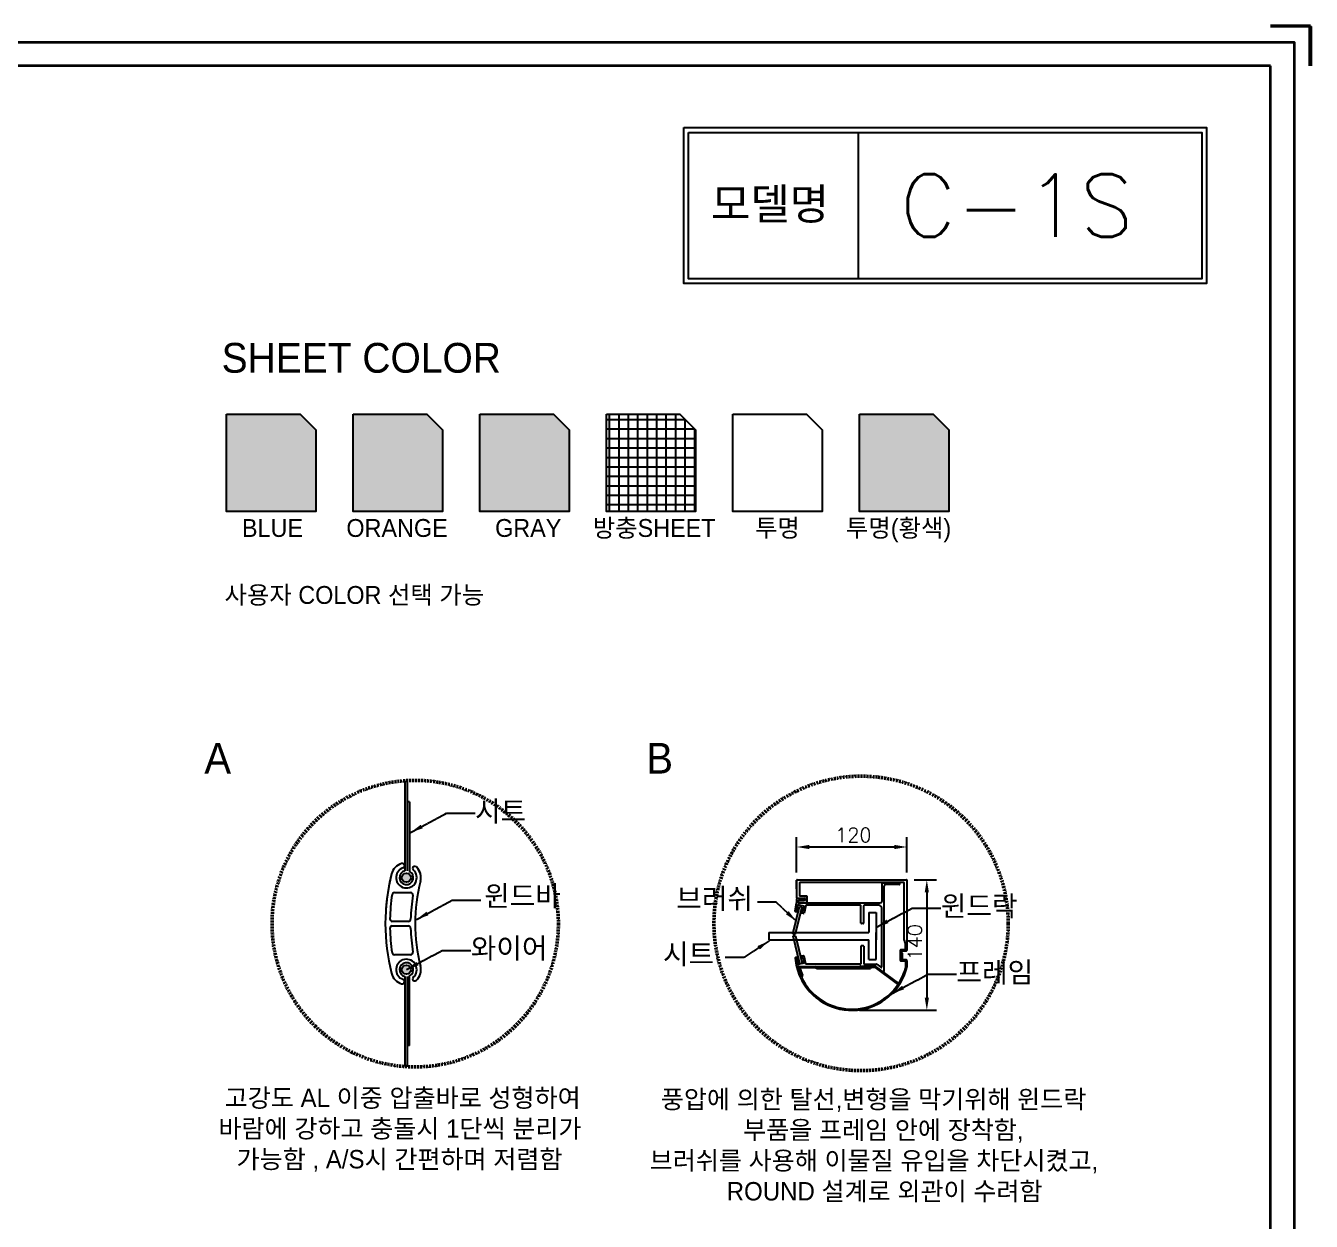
# Model space of a CAD drawing. Header units: millimetres. Extents: x 150937 to 394412, y 327166 to 584759.
# Drawn here: x 284834 to 293035, y 463364 to 470987 of the extents above; entities that cross this region are included whole.
import ezdxf

# ---------------------------------------------------------------- set-up
doc = ezdxf.new("R2010")
doc.units = ezdxf.units.MM
for name, pattern in [('CEN', [62, 60, -1, 0, -1]), ('HIDDEN', [0.375, 0.25, -0.125]), ('HIDDENX2', [19.05, 12.7, -6.35])]:
    doc.linetypes.add(name, pattern=pattern)
doc.layers.add('2', color=2, linetype='HIDDEN')
doc.layers.add('7', color=7, linetype='Continuous')
for name, color, linetype, lineweight in [('2문자(명칭)', 7, 'Continuous', 20), ('4윤곽선', 5, 'Continuous', 70), ('5치수해치', 7, 'Continuous', 25), ('지시선', 1, 'CEN', 20), ('지시선문자', 40, 'Continuous', 20), ('확대선', 1, 'HIDDENX2', 50)]:
    doc.layers.add(name, color=color, linetype=linetype, lineweight=lineweight)
doc.layers.add('plot선', color=130, linetype='Continuous', plot=False)
doc.styles.add('ROMANS', font='romans.shx')
doc.styles.get("Standard").update_dxf_attribs({"font": 'arial.ttf'})
doc.styles.add('돋움', font='')
doc.styles.get('돋움').set_extended_font_data('Dotum')
doc.dimstyles.new('1004', dxfattribs={"dimscale": 50, "dimtxt": 1.8, "dimasz": 1.6, "dimexe": 1.25, "dimexo": 1, "dimtad": 1, "dimtxsty": 'ROMANS', "dimcen": 2.5, "dimclrd": 94, "dimclre": 94, "dimclrt": 151, "dimadec": 0, "dimazin": 0, "dimtfac": 1, "dimtix": 1, "dimtmove": 0, "dimatfit": 3, "dimfxl": 0, "dimarcsym": 0})

# ---------------------------------------------------------------- blocks, each defined once
blk = doc.blocks.new('*D216')
at = {"layer": '5치수해치', "color": 94, "lineweight": -2, "transparency": 16777216}
for p, q in [((289752, 465587.6), (289752, 465812.7)), ((289832, 465750.2), (290375.6, 465750.2)), ((290455.6, 465587.6), (290455.6, 465812.7))]:
    blk.add_line(p, q, dxfattribs=at)
at = {"layer": '5치수해치', "color": 94, "transparency": 16777216}
for points in [[(289832, 465763.5), (289832, 465736.8), (289752, 465750.2)], [(290375.6, 465763.5), (290375.6, 465736.8), (290455.6, 465750.2)]]:
    blk.add_solid(points, dxfattribs=at)
at = {"layer": '5치수해치', "color": 151, "transparency": 16777216, "insert": (290113.5, 465826.4), "char_height": 90, "attachment_point": 5, "style": 'ROMANS'}
blk.add_mtext('120', dxfattribs=at)
blk = doc.blocks.new('*D217')
at = {"layer": '5치수해치', "color": 94, "lineweight": -2, "transparency": 16777216}
for p, q in [((290502.6, 465540.5), (290644.8, 465540.5)), ((290582.3, 465460.5), (290582.3, 464788.7)), ((290153.6, 464708.7), (290644.8, 464708.7))]:
    blk.add_line(p, q, dxfattribs=at)
at = {"layer": '5치수해치', "color": 94, "transparency": 16777216}
for points in [[(290569, 465460.5), (290595.6, 465460.5), (290582.3, 465540.5)], [(290569, 464788.7), (290595.6, 464788.7), (290582.3, 464708.7)]]:
    blk.add_solid(points, dxfattribs=at)
at = {"layer": '5치수해치', "color": 151, "transparency": 16777216, "insert": (290506, 465142.5), "char_height": 90, "attachment_point": 5, "rotation": 90, "style": 'ROMANS'}
blk.add_mtext('140', dxfattribs=at)
blk = doc.blocks.new('C1S BASE')
h = blk.add_hatch(color=5)
h.dxf.hatch_style = 1
h.paths.add_polyline_path([(14090.459, 11756.711), (14660.152, 11756.711), (14660.152, 12277.851), (14560.152, 12377.851), (14090.459, 12377.851)])
h = blk.add_hatch(color=20)
h.dxf.hatch_style = 1
h.paths.add_polyline_path([(15467.652, 11756.711), (15467.652, 12277.851), (15367.652, 12377.851), (14897.959, 12377.851), (14897.959, 11756.711)])
h = blk.add_hatch(color=252)
h.dxf.hatch_style = 1
h.paths.add_polyline_path([(15705.459, 11756.711), (16275.152, 11756.711), (16275.152, 12277.851), (16175.152, 12377.851), (15705.459, 12377.851)])
h = blk.add_hatch()
h.set_pattern_fill('NET', color=3, scale=19)
h.set_pattern_definition([(0, (11365.153, 10247.13), (0, 60.325), []), (90, (11365.153, 10247.13), (-60.325, 4e-15), [])])
h.paths.add_polyline_path([(17082.652, 12277.851), (16982.652, 12377.851), (16512.959, 12377.851), (16512.959, 11756.711), (17082.652, 11756.711)])
at = {"true_color": 0xfae6b4}
h = blk.add_hatch(color=254, dxfattribs=at)
h.dxf.hatch_style = 1
h.paths.add_polyline_path([(18697.652, 12277.851), (18597.652, 12377.851), (18127.959, 12377.851), (18127.959, 11756.711), (18697.652, 11756.711)])
h = blk.add_hatch(color=256)
h.paths.add_polyline_path([(17762.241, 9237.38), (17744.908, 9239.81), (17737.23, 9208.631, -0.39247851), (17735.8, 9202.822), (17701.603, 9063.95), (17719.885, 9063.95)])
h.paths.add_polyline_path([(17719.885, 9051.823), (17701.603, 9051.823), (17735.006, 8916.174, -0.51541332), (17736.719, 8909.219), (17744.908, 8875.963), (17762.241, 8878.393)])
at = {"layer": '7'}
h = blk.add_hatch(color=256, dxfattribs=at)
h.paths.add_polyline_path([(15266.713, 9422.821, 1), (15208.079, 9422.821, 1)])
h.paths.add_polyline_path([(15266.713, 8836.484, 1), (15208.079, 8836.484, 1)])
for p, q in [((17701.603, 9063.95), (17744.908, 9239.81)), ((17719.885, 9063.95), (17762.241, 9237.38)), ((17744.908, 9239.81), (17762.241, 9237.38)), ((18186.563, 9200.369), (18186.563, 9073.919)), ((18186.563, 9200.369), (18233.47, 9200.369)), ((18233.47, 9200.369), (18233.47, 9027.012)), ((17548.922, 9073.919), (18186.563, 9073.919)), ((17548.922, 9073.919), (17548.922, 9027.012)), ((17548.922, 9027.012), (18186.563, 9027.012)), ((17701.591, 9063.95), (17719.885, 9063.95)), ((17701.591, 9051.823), (17719.885, 9051.823)), ((17701.603, 9051.823), (17744.908, 8875.963)), ((17719.885, 9051.823), (17762.241, 8878.393)), ((18186.563, 8900.562), (18186.563, 9027.012)), ((18233.47, 8900.562), (18233.47, 9073.919)), ((17744.908, 8875.963), (17762.241, 8878.393)), ((18186.563, 8900.562), (18233.47, 8900.562))]:
    blk.add_line(p, q)
for points in [[(14090.459, 12377.851), (14560.152, 12377.851), (14660.152, 12277.851), (14660.152, 11756.711), (14090.459, 11756.711)], [(14897.959, 12377.851), (15367.652, 12377.851), (15467.652, 12277.851), (15467.652, 11756.711), (14897.959, 11756.711)], [(15705.459, 12377.851), (16175.152, 12377.851), (16275.152, 12277.851), (16275.152, 11756.711), (15705.459, 11756.711)], [(16512.959, 12377.851), (16982.652, 12377.851), (17082.652, 12277.851), (17082.652, 11756.711), (16512.959, 11756.711)], [(17320.459, 12377.851), (17790.152, 12377.851), (17890.152, 12277.851), (17890.152, 11756.711), (17320.459, 11756.711)], [(18127.959, 12377.851), (18597.652, 12377.851), (18697.652, 12277.851), (18697.652, 11756.711), (18127.959, 11756.711)]]:
    blk.add_lwpolyline(points, close=True)
at = {"layer": '2'}
for centre, start, end in [((17733.385, 9206.497), 258.4619485, 78.4619485), ((17733.385, 8912.087), 281.5380515, 101.5380515)]:
    blk.add_arc(centre, 4.398, start, end, dxfattribs=at)
at = {"layer": '4윤곽선', "lineweight": 35}
for p, q in [((21000, 14850), (20750, 14850)), ((21000, 14850), (20750, 14850)), ((21000, 14600), (21000, 14850)), ((21000, 14600), (21000, 14850)), ((21000, 14600), (21000, 14850)), ((21010, 14600), (21010, 14850)), ((20750, 14600), (250, 14600)), ((20750, 250), (20750, 14600))]:
    blk.add_line(p, q, dxfattribs=at)
blk.add_lwpolyline([(20900, 100), (100, 100), (100, 14750), (20900, 14750)], close=True, dxfattribs=at)
at = {"layer": '5치수해치'}
blk.add_line((18119.011, 14175.226), (18119.011, 13240.435), dxfattribs=at)
at = {"layer": '5치수해치', "linetype": 'ByBlock'}
for points in [[(17006.829, 14205.226), (20340.727, 14205.226), (20340.727, 13210.435), (17006.829, 13210.435)], [(17036.829, 14175.226), (20310.727, 14175.226), (20310.727, 13240.435), (17036.829, 13240.435)]]:
    blk.add_lwpolyline(points, close=True, dxfattribs=at)
at = {"layer": '7'}
for p, q in [((15227.69, 10040.756), (15227.69, 9465.712)), ((15242.349, 10041.695), (15242.349, 9465.712)), ((15256.561, 9906.317), (15241.902, 9906.317)), ((15256.561, 9906.317), (15256.561, 9462.4)), ((17726.967, 9350.994), (17726.967, 9405.817)), ((17726.967, 9405.817), (17726.967, 9302.035)), ((17729.899, 9408.749), (18427.64, 9408.749)), ((17744.557, 9388.227), (17744.557, 9304.967)), ((18411.809, 9391.159), (17747.489, 9391.159)), ((18272.261, 9273.305), (18272.261, 9387.64)), ((18275.192, 9390.572), (18380.733, 9390.572)), ((18283.987, 9367.119), (18283.987, 9351.04)), ((18283.987, 9351.04), (18283.987, 9060.818)), ((18380.733, 9378.845), (18295.714, 9378.845)), ((18380.733, 9378.845), (18339.689, 9378.845)), ((18383.665, 9387.64), (18383.665, 9381.777)), ((18412.982, 9371.835), (18412.982, 9389.986)), ((18412.982, 9025.141), (18412.982, 9371.835)), ((18430.572, 9405.817), (18430.572, 8960.192)), ((15160.395, 9327.541), (15264.235, 9327.541)), ((17726.967, 9302.035), (17726.967, 9294.999)), ((17726.967, 9286.791), (17726.967, 9261.578)), ((17729.899, 9292.068), (17779.738, 9292.068)), ((17770.943, 9289.722), (17729.899, 9289.722)), ((17738.694, 9264.51), (17738.694, 9275.064)), ((17738.694, 9265.682), (17738.694, 9273.891)), ((17741.626, 9277.995), (17770.943, 9277.995)), ((17779.738, 9276.823), (17741.626, 9276.823)), ((17794.396, 9304.967), (17744.557, 9304.967)), ((17782.669, 9289.136), (17782.669, 9279.754)), ((17794.396, 9262.751), (17794.396, 9304.967)), ((18283.987, 9323.143), (18283.987, 8824.602)), ((18430.572, 9303.833), (18430.572, 9259.233)), ((17717.293, 9208.286), (17726.967, 9261.578)), ((17732.505, 9202.188), (17719.579, 9204.827)), ((17734.12, 9246.741), (17727.67, 9215.144)), ((17729.956, 9211.685), (17734.264, 9210.806)), ((17772.055, 9242.023), (17737.572, 9248.995)), ((17741.626, 9262.751), (17794.396, 9262.751)), ((17741.626, 9261.578), (17777.392, 9261.578)), ((17771.283, 9194.272), (17758.357, 9196.911)), ((17760.116, 9205.528), (17764.425, 9204.649)), ((17767.884, 9206.935), (17774.334, 9238.531)), ((17785.655, 9244.548), (17774.742, 9196.558)), ((17777.392, 9261.578), (18129.224, 9261.578)), ((18129.224, 9246.92), (17788.533, 9246.92)), ((18129.224, 9261.578), (18260.534, 9261.578)), ((18134.472, 9246.92), (18129.224, 9246.92)), ((18137.403, 9132.584), (18137.403, 9243.988)), ((18154.993, 9132.584), (18154.993, 9243.988)), ((18251.739, 9246.92), (18157.925, 9246.92)), ((18269.329, 8853.626), (18269.329, 9229.33)), ((18430.572, 9253.369), (18430.572, 9122.905)), ((18430.572, 9253.369), (18430.572, 9122.905)), ((15249.834, 9144.311), (15147.194, 9144.311)), ((15147.194, 9114.994), (15249.834, 9114.994)), ((18152.062, 9129.652), (18140.335, 9129.652)), ((18283.987, 9054.955), (18283.987, 8824.602)), ((18412.982, 9025.141), (18421.777, 8993.581)), ((18430.572, 9087.725), (18430.572, 8960.192)), ((18137.403, 8986), (18137.403, 8871.664)), ((18152.062, 8988.931), (18140.335, 8988.931)), ((18154.993, 8986), (18154.993, 8871.664)), ((18389.592, 8894.522), (18389.592, 8961.365)), ((18392.524, 8964.296), (18418.845, 8964.296)), ((18396.628, 8954.329), (18396.628, 8894.522)), ((18399.56, 8957.26), (18427.64, 8957.26)), ((18421.777, 8967.228), (18421.777, 8993.581)), ((15264.235, 8931.764), (15160.395, 8931.764)), ((17732.505, 8916.395), (17719.579, 8913.756)), ((17734.12, 8871.843), (17727.67, 8903.439)), ((17729.956, 8906.898), (17734.264, 8907.778)), ((17772.055, 8876.561), (17737.572, 8869.589)), ((17771.283, 8924.311), (17758.357, 8921.673)), ((17760.116, 8913.055), (17764.425, 8913.935)), ((17767.884, 8911.649), (17774.334, 8880.052)), ((17785.655, 8874.036), (17774.742, 8922.025)), ((18129.224, 8871.664), (17788.533, 8871.664)), ((18129.224, 8871.664), (18137.403, 8871.664)), ((18154.993, 8871.664), (18236.036, 8871.664)), ((18237.776, 8871.092), (18264.657, 8851.267)), ((18392.524, 8891.591), (18393.697, 8891.591)), ((18396.498, 8893.936), (18396.498, 8936.152)), ((18399.429, 8939.084), (18399.429, 8939.084)), ((18424.059, 8891.004), (18399.429, 8891.004)), ((18402.361, 8900.972), (18402.361, 8936.152)), ((18428.356, 8898.04), (18405.293, 8898.04)), ((18424.059, 8856.859), (18424.059, 8891.004)), ((18431.287, 8856.859), (18431.287, 8895.109)), ((15227.69, 8793.593), (15227.69, 8218.549)), ((15242.349, 8793.593), (15242.343, 8217.61)), ((15256.561, 8352.987), (15256.561, 8796.904)), ((17740.417, 8857.006), (17776.806, 8857.006)), ((17742.1, 8857.006), (17845.482, 8857.006)), ((17756.776, 8799.32), (17749.183, 8788.819)), ((17756.776, 8799.32), (17749.183, 8788.819)), ((17755.019, 8799.329), (17750.459, 8792.779)), ((17751.26, 8849.97), (17777.262, 8849.97)), ((17764.536, 8799.268), (17756.943, 8788.767)), ((17777.262, 8849.97), (17844.966, 8849.97)), ((17777.392, 8857.006), (18129.224, 8857.006)), ((17856.004, 8850.248), (17845.482, 8857.006)), ((17856.004, 8843.212), (17845.917, 8849.691)), ((17856.955, 8849.97), (18129.094, 8849.97)), ((17856.955, 8842.933), (18195.305, 8842.933)), ((17918.967, 8842.933), (18129.094, 8842.933)), ((18191.888, 8849.97), (18129.094, 8849.97)), ((18195.305, 8842.933), (18129.094, 8842.933)), ((18196.037, 8857.006), (18129.224, 8857.006)), ((18198.848, 8857.006), (18194.192, 8851.088)), ((18231.215, 8857.006), (18196.037, 8857.006)), ((18201.385, 8848.851), (18197.609, 8844.052)), ((18198.848, 8857.006), (18231.084, 8857.006)), ((18229.734, 8849.97), (18203.689, 8849.97)), ((18372.442, 8744.722), (18229.734, 8849.97)), ((18375.984, 8750.853), (18232.824, 8856.433)), ((18279.316, 8822.242), (18232.955, 8856.433)), ((15256.561, 8352.987), (15241.902, 8352.987))]:
    blk.add_line(p, q, dxfattribs=at)
for centre in [(15237.396, 9422.821), (15237.396, 8836.484)]:
    blk.add_circle(centre, 29.317, dxfattribs=at)
for centre, radius, start, end in [((15234.683, 9422.821), 95.28, 107.4482981, 165.7945988), ((15210.481, 9499.723), 14.658, 356.412808, 107.3305606), ((16392.815, 9129.652), 1289.941, 165.7945988, 194.2054012), ((16392.815, 9129.652), 1289.941, 165.7945988, 175.4608326), ((15237.396, 9422.821), 65.963, 109.5242108, 48.256667), ((15237.396, 9422.821), 43.975, 102.7503346, 64.163057), ((15210.452, 9498.806), 14.658, 289.5242108, 0), ((15291.073, 9480.44), 14.658, 45.617735, 175.0391224), ((15291.073, 9482.975), 14.658, 184.9608776, 228.256667), ((15234.683, 9422.821), 95.28, 345.7945988, 45.617735), ((15234.683, 9422.821), 95.28, 4.2534639, 45.617735), ((16392.815, 9129.652), 1099.382, 165.7945988, 180), ((17729.899, 9405.817), 2.932, 90, 180), ((17747.489, 9388.227), 2.932, 90, 180), ((18275.192, 9387.64), 2.932, 90, 180), ((18295.714, 9367.119), 11.727, 90, 180), ((18380.733, 9387.64), 2.932, 0, 90), ((18380.733, 9381.777), 2.932, 270, 0), ((18411.809, 9389.986), 1.173, 0, 90), ((18427.64, 9405.817), 2.932, 0, 90), ((16392.815, 9129.652), 1260.624, 171.5434807, 178.6517396), ((15160.395, 9312.883), 14.658, 90, 171.5434807), ((15264.235, 9312.883), 14.658, 350.7782205, 90), ((16392.815, 9129.652), 1128.699, 170.7782205, 178.5307164), ((17729.899, 9294.999), 2.932, 180, 270), ((17729.899, 9286.791), 2.932, 90, 180), ((17741.626, 9275.064), 2.932, 90, 180), ((17741.626, 9273.891), 2.932, 90, 180), ((17770.943, 9283.859), 5.863, 270, 90), ((17779.738, 9289.136), 2.932, 0, 90), ((17779.738, 9279.754), 2.932, 270, 0), ((18260.534, 9273.305), 11.727, 270, 0), ((17720.166, 9207.7), 2.932, 168.4619485, 258.4619485), ((17730.542, 9214.558), 2.932, 168.4619485, 258.4619485), ((17736.991, 9246.121), 2.932, 78.5699884, 168.5699884), ((17741.626, 9265.682), 2.932, 180, 270), ((17741.626, 9264.51), 2.932, 180, 270), ((17759.237, 9201.22), 4.398, 78.4619485, 258.4619485), ((17765.011, 9207.521), 2.932, 258.4619485, 348.4619485), ((17771.87, 9197.145), 2.932, 258.4619485, 348.4619485), ((17771.474, 9239.149), 2.932, 348.5699884, 78.5699884), ((17788.533, 9243.988), 2.932, 90, 180), ((18134.472, 9243.988), 2.932, 0, 90), ((18157.925, 9243.988), 2.932, 90, 180), ((18251.739, 9229.33), 17.59, 0, 90), ((15147.194, 9158.969), 14.658, 178.6517396, 270), ((15147.194, 9100.335), 14.658, 90, 181.3482604), ((15249.834, 9158.969), 14.658, 270, 358.5307164), ((15249.834, 9100.335), 14.658, 1.4692836, 90), ((16392.815, 9129.652), 1099.382, 180, 194.2054012), ((18140.335, 9132.584), 2.932, 180, 270), ((18152.062, 9132.584), 2.932, 270, 0), ((16392.815, 9129.652), 1260.624, 181.3482604, 188.4565193), ((16392.815, 9129.652), 1128.699, 181.4692836, 189.2217795), ((15160.395, 8946.422), 14.658, 188.4565193, 270), ((15264.235, 8946.422), 14.658, 270, 9.2217795), ((18140.335, 8986), 2.932, 90, 180), ((18152.062, 8986), 2.932, 0, 90), ((18392.524, 8961.365), 2.932, 90, 180), ((18399.56, 8954.329), 2.932, 90, 180), ((18418.845, 8967.228), 2.932, 270, 0), ((18427.64, 8960.192), 2.932, 270, 0), ((15237.396, 8836.484), 65.963, 311.743333, 250.5173246), ((15237.396, 8836.484), 43.975, 295.836943, 257.2496654), ((15234.683, 8836.484), 95.28, 314.382265, 14.2054012), ((15234.683, 8836.484), 95.28, 4.2534639, 14.2054012), ((17720.166, 8910.884), 2.932, 101.5380515, 191.5380515), ((18067.891, 8937.88), 351.681, 184.4983055, 204.3175687), ((17730.542, 8904.026), 2.932, 101.5380515, 191.5380515), ((17736.991, 8872.463), 2.932, 191.4300116, 281.4300116), ((17759.237, 8917.364), 4.398, 101.5380515, 281.5380515), ((17765.011, 8911.063), 2.932, 11.5380515, 101.5380515), ((17771.87, 8921.439), 2.932, 11.5380515, 101.5380515), ((17771.474, 8879.434), 2.932, 281.4300116, 11.4300116), ((17788.533, 8874.596), 2.932, 180, 270), ((18236.036, 8868.732), 2.932, 53.5912254, 90), ((18392.524, 8894.522), 2.932, 180, 270), ((18393.697, 8894.522), 2.932, 270, 0), ((18399.429, 8936.152), 2.932, 90, 180), ((18399.429, 8893.936), 2.932, 180, 270), ((18399.429, 8936.152), 2.932, 0, 90), ((18405.293, 8900.972), 2.932, 180, 270), ((18428.356, 8895.109), 2.932, 0, 90), ((15234.683, 8836.484), 95.28, 194.2054012, 252.5088883), ((15291.073, 8776.329), 14.658, 131.743333, 175.0391224), ((15291.073, 8778.865), 14.658, 184.9608776, 314.382265), ((17740.417, 8854.074), 2.932, 90, 194.1048719), ((18078.77, 8939.093), 351.802, 194.1048719, 203.1076924), ((17742.1, 8854.074), 2.932, 90, 194.1778407), ((18078.639, 8939.093), 350.043, 194.1778407, 203.226977), ((18078.639, 8939.093), 350.043, 194.1778407, 203.226977), ((17749.015, 8793.784), 1.759, 204.3175687, 325.1547877), ((17751.26, 8847.038), 2.932, 90, 195.7053095), ((18078.639, 8939.093), 343.007, 195.7053095, 203.7980556), ((18078.639, 8939.093), 362.11, 204.5189935, 346.8737974), ((18078.639, 8939.093), 362.11, 204.5189935, 235.405969), ((17753.575, 8800.334), 1.759, 325.1547877, 23.1076924), ((17755.35, 8800.351), 1.759, 324.1310788, 23.226977), ((18078.631, 8939.081), 355.074, 205.0451252, 326.0386585), ((18078.631, 8939.081), 355.074, 205.0451252, 267.129829), ((17763.29, 8800.23), 1.574, 322.3455208, 28.7008433), ((17844.966, 8848.21), 1.759, 57.2921728, 90), ((17856.955, 8851.729), 1.759, 237.2921728, 270), ((17856.955, 8844.692), 1.759, 237.2921728, 270), ((18191.888, 8852.901), 2.932, 270, 321.8028087), ((18195.305, 8845.865), 2.932, 270, 321.8028087), ((18203.689, 8847.038), 2.932, 90, 141.8028087), ((18231.084, 8854.074), 2.932, 53.5912254, 90), ((18231.215, 8854.074), 2.932, 53.5912254, 90), ((18266.397, 8853.626), 2.932, 233.5912254, 0), ((18281.056, 8824.602), 2.932, 233.5912254, 0), ((18078.639, 8939.093), 362.11, 304.9446073, 346.8737974), ((18078.631, 8939.081), 355.074, 328.1415143, 346.6089002), ((15210.452, 8759.59), 14.658, 252.5088883, 0), ((15210.479, 8760.488), 14.658, 356.4865182, 70.403102), ((18078.631, 8939.081), 355.074, 305.6159223, 326.0386585), ((18370.702, 8742.363), 2.932, 326.0386585, 53.5912254), ((18377.724, 8753.213), 2.932, 233.5912254, 328.1415143), ((18078.639, 8939.093), 362.11, 272.154441, 300.633059)]:
    blk.add_arc(centre, radius, start, end, dxfattribs=at)
at = {"layer": 'plot선', "lineweight": 35}
for p, q in [((21005, 14855), (20750, 14855)), ((21005, 14600), (21005, 14855)), ((21005, 14600), (21005, 14855))]:
    blk.add_line(p, q, dxfattribs=at)
at = {"layer": '확대선'}
for centre, radius in [((15293.433, 9129.652), 913.472), ((18137.858, 9131.016), 938.575)]:
    blk.add_circle(centre, radius, dxfattribs=at)
at = {"attachment_point": 1}
for s, insert, char_height in [('{\\fGulim|b0|i0|c129|p50;SHEET COLOR}', (14058.616, 12832.417), 190), ('{\\fGulim|b0|i0|c129|p50;BLUE}', (14188.193, 11709.428), 114), ('{\\fGulim|b0|i0|c129|p50;ORANGE}', (14854.509, 11709.428), 114), ('{\\fGulim|b0|i0|c129|p50;GRAY}', (15803.193, 11709.428), 114), ('{\\fGulim|b0|i0|c129|p50;방충SHEET}', (16426.307, 11709.428), 114), ('{\\fGulim|b0|i0|c129|p50;투명}', (17461.444, 11709.428), 114), ('{\\fGulim|b0|i0|c129|p50;투명(황색)}', (18041.307, 11709.428), 114), ('{\\fGulim|b0|i0|c129|p50;B}', (16767.707, 10281.894), 195.44565)]:
    blk.add_mtext_dynamic_manual_height_columns(s, width=2685.01895, gutter_width=12.5, heights=[0], dxfattribs=dict(at, insert=insert, char_height=char_height))
at = {"layer": '2문자(명칭)', "linetype": 'ByBlock', "attachment_point": 5, "style": 'ROMANS'}
for s, insert, char_height in [('C-1S', (19130.499, 13708.116), 400), ('{\\fGulim|b0|i0|c129|p50;모델명}', (17557.042, 13708.116), 200)]:
    blk.add_mtext_dynamic_manual_height_columns(s, width=1679.94412, gutter_width=12.5, heights=[467.538], dxfattribs=dict(at, insert=insert, char_height=char_height))
at = {"layer": '2문자(명칭)', "attachment_point": 1}
for s, width, insert, char_height in [('{\\fGulim|b0|i0|c129|p50;사용자 COLOR 선택 가능}', 2685.01895, (14077.075, 11282.346), 114), ('\\pi96.56266;{\\fDotum|b0|i0|c129|p50;고강도 AL 이중 압출바로 성형하여 \\P\\pi56.70465;바람에 강하고 충돌시 1단씩 분리가 \\H1.5369x; \\H0.65068x;\\P\\pi172.21889;가능함 , A/S시 간편하며 저렴함\\H1.3579x; }', 2685.01895, (13981.588, 8077.278), 117.26739), ('\\pi112.90035;{\\fDotum|b0|i0|c129|p50;풍압에 의한 탈선,변형을 막기위해 윈드락   \\P\\pi637.89942;부품을 프레임 안에 장착함,\\P\\pi41.77651;브러쉬를 사용해 이물질 유입을 차단시켰고, \\P\\pi533.03892;ROUND 설계로 외관이 수려함}', 3257.72749, (16747.439, 8068.357), 117.26739)]:
    blk.add_mtext_dynamic_manual_height_columns(s, width=width, gutter_width=12.5, heights=[0], dxfattribs=dict(at, insert=insert, char_height=char_height))
at = {"layer": '7', "insert": (13948.385, 10281.894), "char_height": 195.44565, "attachment_point": 1}
blk.add_mtext_dynamic_manual_height_columns('{\\fGulim|b0|i0|c129|p50;A}', width=2685.01895, gutter_width=12.5, heights=[0], dxfattribs=at)
at = {"layer": '지시선문자', "char_height": 130, "attachment_point": 1, "style": '돋움'}
for s, insert in [('시트', (15675.38, 9911.905)), ('브러쉬', (16958.912, 9354.297)), ('시트', (16873.824, 9000.924)), ('프레임', (18746.173, 8885.145))]:
    blk.add_mtext(s, dxfattribs=dict(at, insert=insert))
for s, insert, width in [('윈드바', (15733.628, 9371.049), 645.57203), ('윈드락', (18646.338, 9307.178), 1056.23289), ('와이어', (15648.245, 9037.374), 645.57203)]:
    blk.add_mtext(s, dxfattribs=dict(at, insert=insert, width=width))
at = {"layer": '5치수해치'}
dim = blk.add_linear_dim(base=(18430.572, 9618.403), p1=(17726.967, 9405.817), p2=(18430.572, 9405.817), text='120', dimstyle='1004', dxfattribs=at)
dim.commit()
dim.dimension.update_dxf_attribs({"geometry": '*D216', "text_midpoint": (18088.536, 9618.403), "dimtype": 128, "insert": (-272024.999, -456131.763)})
dim = blk.add_linear_dim(base=(18557.295, 8576.983), p1=(18427.64, 9408.749), p2=(18078.639, 8576.983), angle=90, text='140', dimstyle='1004', dxfattribs=at)
dim.commit()
dim.dimension.update_dxf_attribs({"geometry": '*D217', "text_midpoint": (18557.295, 9010.69), "dimtype": 128, "insert": (-272024.999, -456131.763)})
at = {"layer": '지시선'}
for points in [[(15264.531, 9711.015), (15492.501, 9833.152), (15675.38, 9833.152)], [(15301.403, 9156.309), (15529.374, 9278.446), (15712.252, 9278.446)], [(17725.275, 9144.477), (17596.023, 9266.615), (17476.949, 9266.615)], [(18235.489, 9106.288), (18463.46, 9228.425), (18646.338, 9228.425)], [(15237.396, 8836.484), (15465.367, 8958.621), (15648.245, 8958.621)], [(17550.941, 9019.61), (17390.216, 8913.242), (17271.142, 8913.242)], [(18335.323, 8684.255), (18563.294, 8806.392), (18746.173, 8806.392)]]:
    blk.add_leader(points, dimstyle='1004', override={"dimgap": 0.625, "dimtad": 0}, dxfattribs=at)

msp = doc.modelspace()

# ---------------------------------------------------------------- block references
msp.add_blockref('C1S BASE', (272024.999, 456131.763))

doc.saveas('drawing.dxf')
